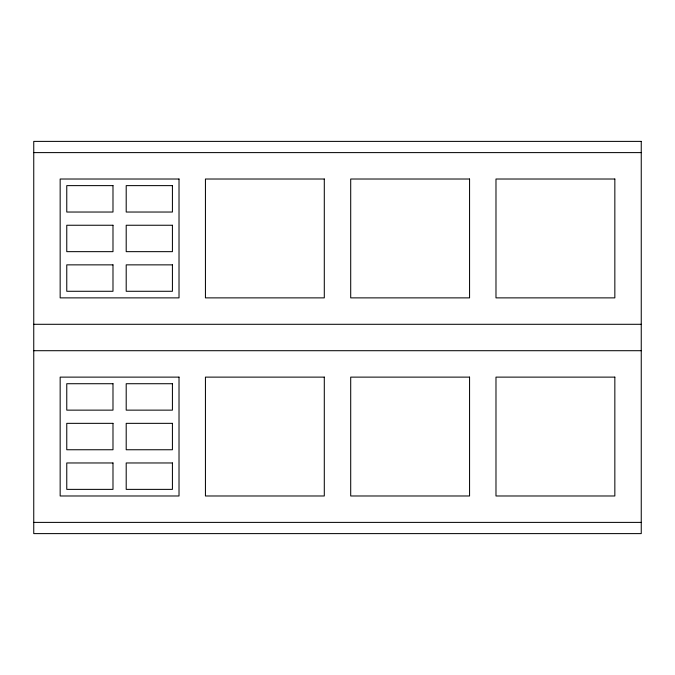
<?xml version="1.0" encoding="UTF-8"?>
<svg xmlns="http://www.w3.org/2000/svg" width="675" height="675" viewBox="0 0 675 675"><rect width="100%" height="100%" fill="white"/><g stroke="black" fill="none" stroke-linecap="round" stroke-linejoin="round"><path stroke-width="1.01" d="M33.75 152.609L641.25 152.609M33.75 324.295L641.25 324.295M33.75 350.705L641.25 350.705M33.75 522.391L641.25 522.391M641.25 141.387L33.75 141.387L33.75 533.613L641.25 533.613L641.25 141.387M179.018 179.018L60.159 179.018L60.159 297.877L179.018 297.877L179.018 179.018M324.295 179.018L205.436 179.018L205.436 297.877L324.295 297.877L324.295 179.018M469.564 179.018L350.705 179.018L350.705 297.877L469.564 297.877L469.564 179.018M614.841 179.018L495.982 179.018L495.982 297.877L614.841 297.877L614.841 179.018M112.987 185.625L66.766 185.625L66.766 212.034L112.987 212.034L112.987 185.625M172.42 185.625L126.2 185.625L126.2 212.034L172.42 212.034L172.42 185.625M112.987 225.247L66.766 225.247L66.766 251.657L112.987 251.657L112.987 225.247M172.42 225.247L126.2 225.247L126.2 251.657L172.42 251.657L172.42 225.247M112.987 264.862L66.766 264.862L66.766 291.279L112.987 291.279L112.987 264.862M172.42 264.862L126.2 264.862L126.2 291.279L172.42 291.279L172.42 264.862M179.018 377.123L60.159 377.123L60.159 495.982L179.018 495.982L179.018 377.123M324.295 377.123L205.436 377.123L205.436 495.982L324.295 495.982L324.295 377.123M469.564 377.123L350.705 377.123L350.705 495.982L469.564 495.982L469.564 377.123M614.841 377.123L495.982 377.123L495.982 495.982L614.841 495.982L614.841 377.123M112.987 383.721L66.766 383.721L66.766 410.138L112.987 410.138L112.987 383.721M172.42 383.721L126.2 383.721L126.2 410.138L172.42 410.138L172.42 383.721M112.987 423.343L66.766 423.343L66.766 449.752L112.987 449.752L112.987 423.343M172.42 423.343L126.2 423.343L126.2 449.752L172.42 449.752L172.42 423.343M112.987 462.966L66.766 462.966L66.766 489.375L112.987 489.375L112.987 462.966M172.42 462.966L126.2 462.966L126.2 489.375L172.42 489.375L172.42 462.966"/></g></svg>
